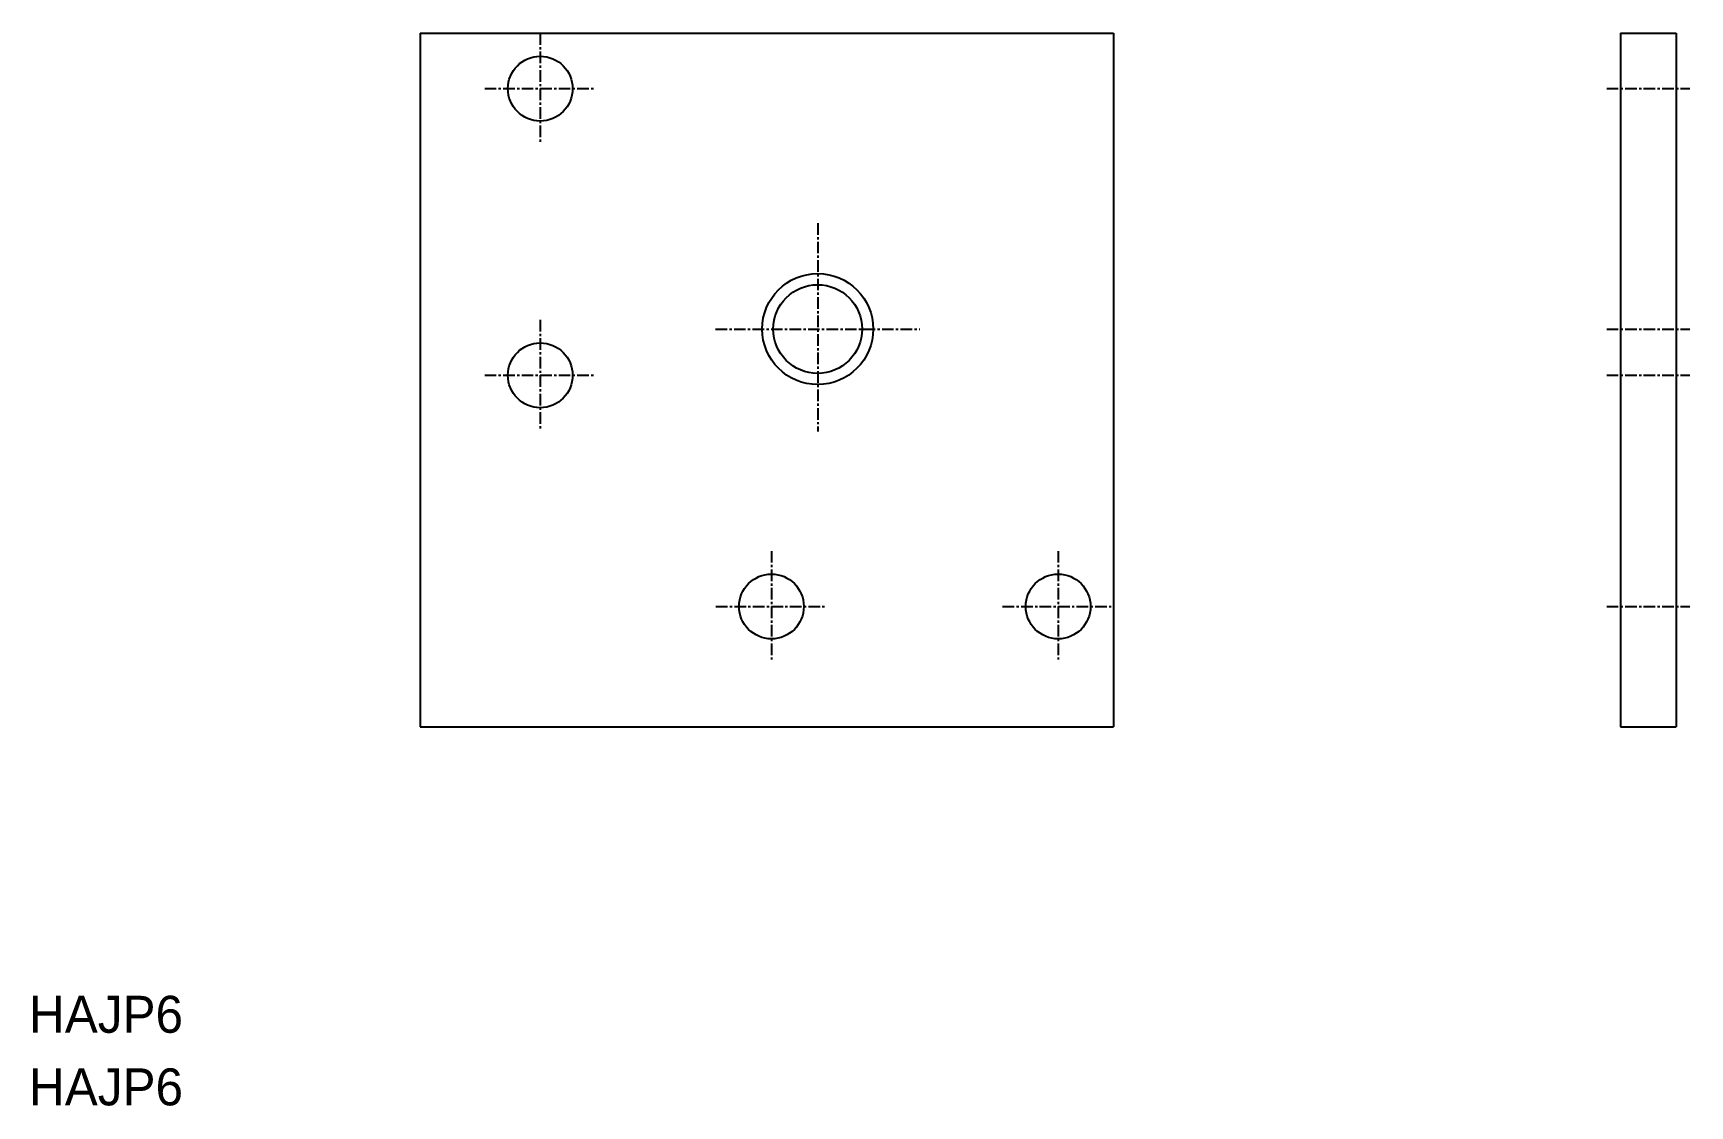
# Model space of a CAD drawing. Extents: x 51 to 230, y 7 to 123.
import ezdxf

# ---------------------------------------------------------------- set-up
doc = ezdxf.new("R2010")
doc.units = 0
doc.linetypes.add('CENTER', pattern=[2, 1.25, -0.25, 0.25, -0.25])
doc.layers.get('0').update_dxf_attribs({"linetype": 'CONTINUOUS'})
doc.layers.add('CENTER', color=1, linetype='CENTER')

msp = doc.modelspace()

# ---------------------------------------------------------------- linework, layer by layer
at = {"color": 7, "linetype": 'CONTINUOUS'}
for p, q in [((92.59, 123.1), (167.59, 123.1)), ((92.59, 123.1), (92.59, 48.1)), ((167.59, 123.1), (167.59, 48.1)), ((222.4, 123.1), (222.4, 48.1)), ((222.4, 123.1), (228.4, 123.1)), ((228.4, 123.1), (228.4, 48.1)), ((135.59, 96.92), (135.59, 96.92)), ((92.59, 48.1), (167.59, 48.1)), ((222.4, 48.1), (228.4, 48.1))]:
    msp.add_line(p, q, dxfattribs=at)
at = {"color": 1, "linetype": 'CENTER'}
msp.add_line((220.9, 61.1), (229.9, 61.1), dxfattribs=at)
at = {"color": 7, "linetype": 'CONTINUOUS'}
for centre, radius in [((105.59, 117.1), 3.5), ((135.59, 91.1), 4.8), ((105.59, 86.1), 3.5), ((130.59, 61.1), 3.5), ((161.59, 61.1), 3.5)]:
    msp.add_circle(centre, radius, dxfattribs=at)
at = {"color": 3, "linetype": 'CONTINUOUS'}
msp.add_circle((135.59, 91.1), 6, dxfattribs=at)
at = {"layer": 'CENTER', "color": 1, "linetype": 'CENTER'}
for p, q in [((105.59, 123.1), (105.59, 111.1)), ((99.59, 117.1), (111.59, 117.1)), ((220.9, 117.1), (229.9, 117.1)), ((135.59, 102.55), (135.59, 80.02)), ((105.59, 92.1), (105.59, 80.1)), ((124.55, 91.1), (146.63, 91.1)), ((220.9, 91.1), (229.9, 91.1)), ((99.59, 86.1), (111.59, 86.1)), ((220.9, 86.1), (229.9, 86.1)), ((130.59, 67.1), (130.59, 55.1)), ((161.59, 67.1), (161.59, 55.1)), ((124.59, 61.1), (136.59, 61.1)), ((155.59, 61.1), (167.59, 61.1))]:
    msp.add_line(p, q, dxfattribs=at)

# ---------------------------------------------------------------- texts
at = {"color": 7, "linetype": 'CONTINUOUS'}
for p in [(50.32, 15), (50.32, 7.15)]:
    msp.add_text('HAJP6', height=4, dxfattribs=at).set_placement(p)

doc.saveas('drawing.dxf')
